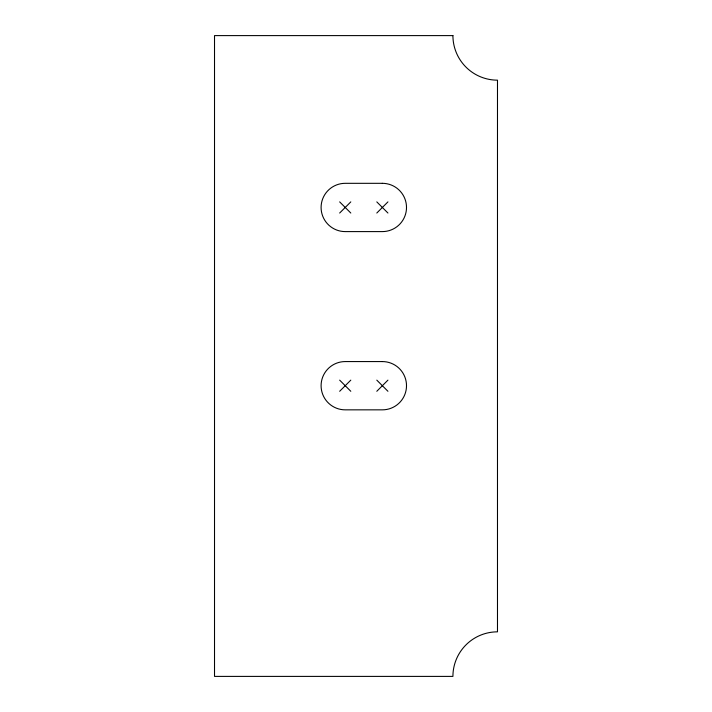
<?xml version="1.0" encoding="UTF-8"?>
<svg xmlns="http://www.w3.org/2000/svg" width="712" height="712" viewBox="0 0 712 712"><rect width="100%" height="100%" fill="white"/><g stroke="black" fill="none" stroke-linecap="round" stroke-linejoin="round"><path stroke-width="1.07" d="M339.66 213.03L350.802 201.888M376.799 213.03L387.933 201.888M339.66 391.28L350.802 380.137M376.799 391.28L387.933 380.137M376.799 201.888L387.933 213.03M339.66 201.888L350.802 213.03M376.799 380.137L387.933 391.28M339.66 380.137L350.802 391.28M452.921 35.6L214.517 35.6L214.517 676.4L452.921 676.4A44.562 44.562 0 0 1 497.483 631.838L497.483 80.162A44.562 44.562 0 0 1 452.921 35.6M382.362 183.322L345.231 183.322A24.137 24.137 0 0 0 321.094 207.459A24.137 24.137 0 0 0 345.231 231.596L382.362 231.596A24.137 24.137 0 0 0 406.507 207.459A24.137 24.137 0 0 0 382.362 183.322M382.362 361.571L345.231 361.571A24.137 24.137 0 0 0 321.094 385.708A24.137 24.137 0 0 0 345.231 409.845L382.362 409.845A24.137 24.137 0 0 0 406.507 385.708A24.137 24.137 0 0 0 382.362 361.571"/></g></svg>
